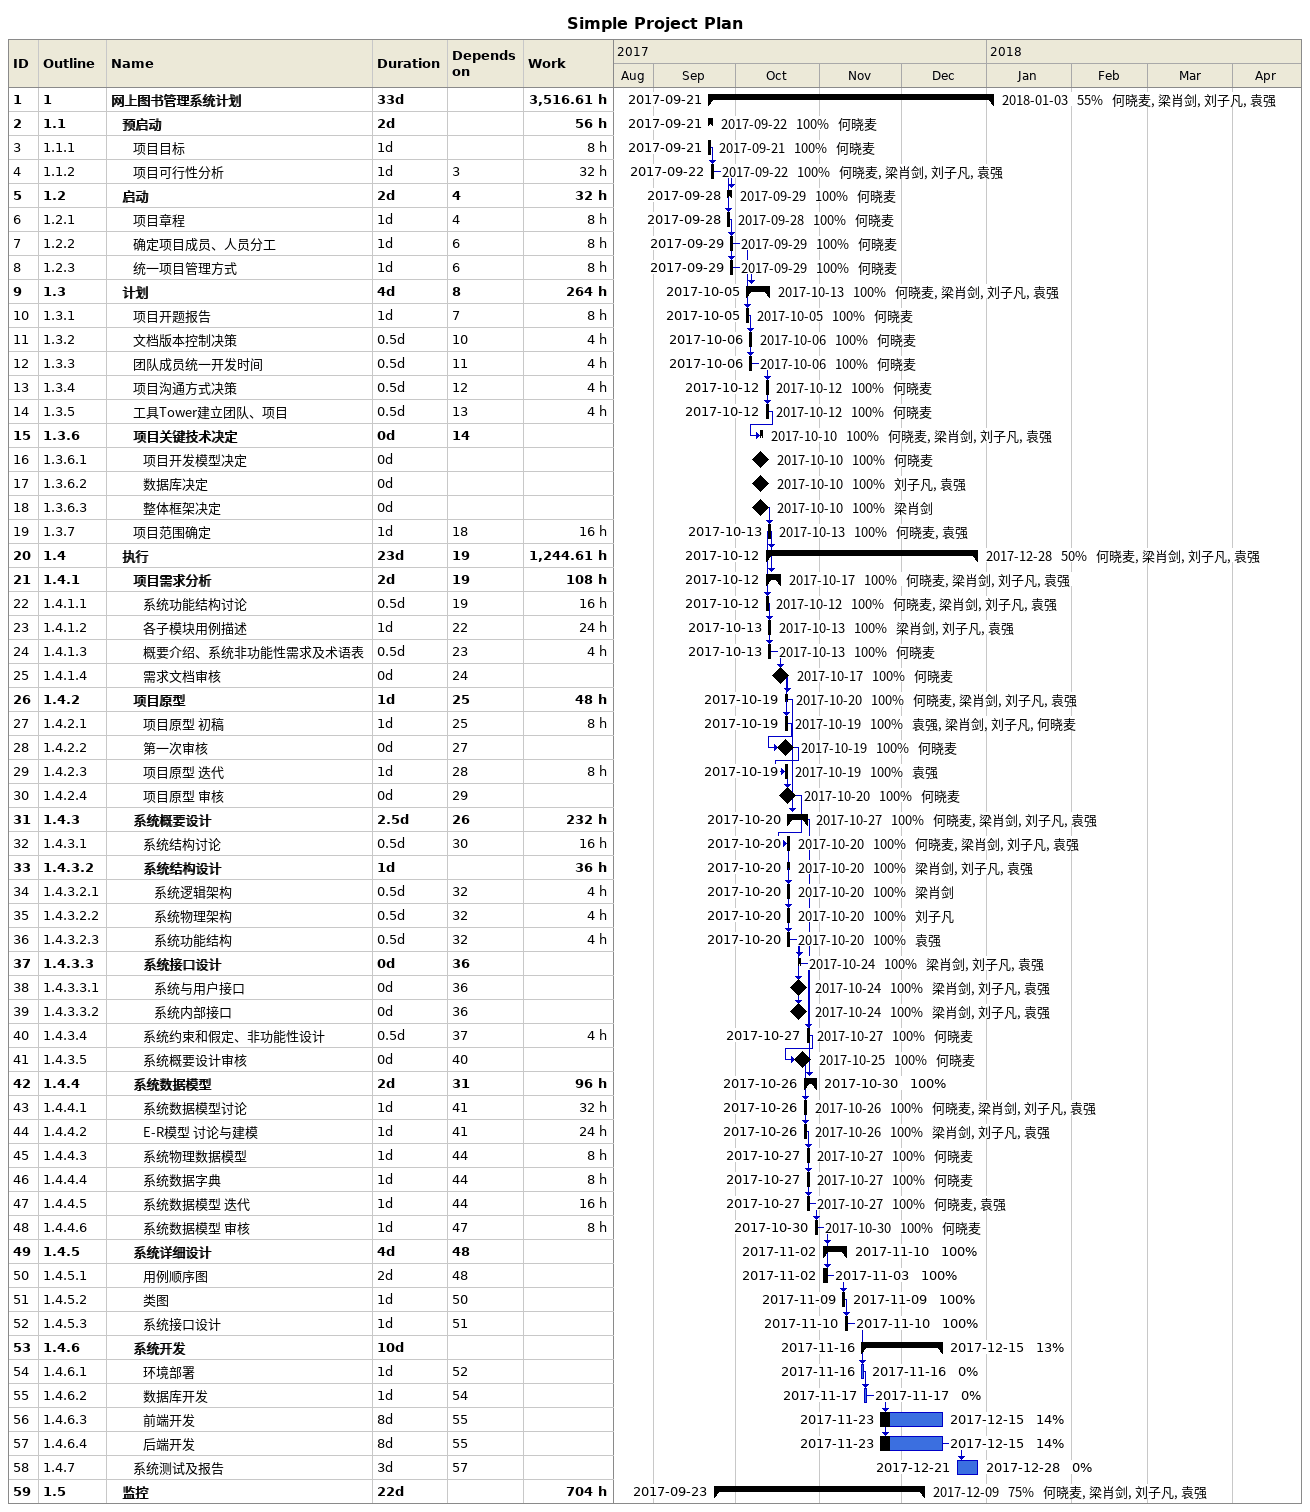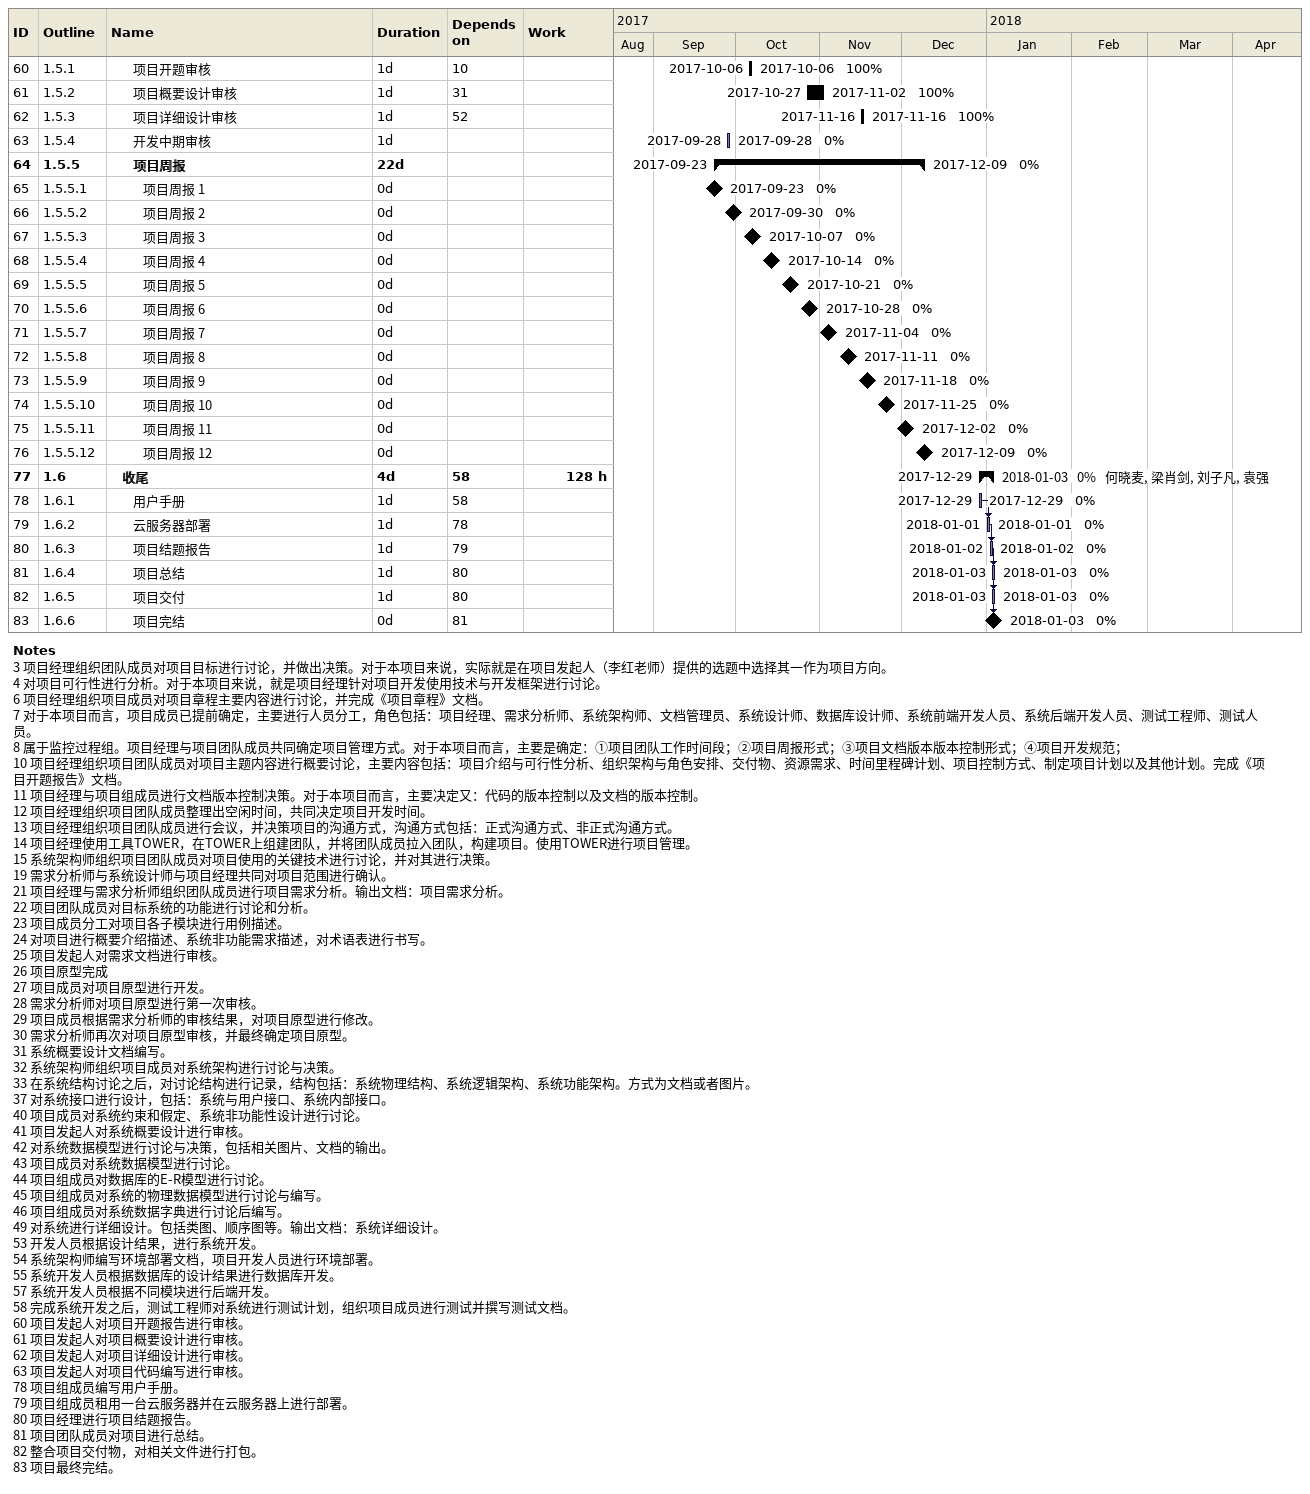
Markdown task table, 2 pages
Simple Project Plan

| ID | WBS | Task | Duration | Start | Finish | Predecessors | Resources | % complete | Work (h) |
|---|---|---|---|---|---|---|---|---|---|
| 1 | 1 | **网上图书管理系统计划** | 33d | 2017-09-21 | 2018-01-03 |  | 何晓麦, 梁肖剑, 刘子凡, 袁强 | 55 | 3516.61 |
| 2 | 1.1 | **预启动** | 2d | 2017-09-21 | 2017-09-22 |  | 何晓麦 | 100 | 56 |
| 3 | 1.1.1 | 项目目标 | 1d | 2017-09-21 | 2017-09-21 |  | 何晓麦 | 100 | 8 |
| 4 | 1.1.2 | 项目可行性分析 | 1d | 2017-09-22 | 2017-09-22 | 3 | 何晓麦, 梁肖剑, 刘子凡, 袁强 | 100 | 32 |
| 5 | 1.2 | **启动** | 2d | 2017-09-28 | 2017-09-29 | 4 | 何晓麦 | 100 | 32 |
| 6 | 1.2.1 | 项目章程 | 1d | 2017-09-28 | 2017-09-28 | 4 | 何晓麦 | 100 | 8 |
| 7 | 1.2.2 | 确定项目成员、人员分工 | 1d | 2017-09-29 | 2017-09-29 | 6 | 何晓麦 | 100 | 8 |
| 8 | 1.2.3 | 统一项目管理方式 | 1d | 2017-09-29 | 2017-09-29 | 6 | 何晓麦 | 100 | 8 |
| 9 | 1.3 | **计划** | 4d | 2017-10-05 | 2017-10-13 | 8 | 何晓麦, 梁肖剑, 刘子凡, 袁强 | 100 | 264 |
| 10 | 1.3.1 | 项目开题报告 | 1d | 2017-10-05 | 2017-10-05 | 7 | 何晓麦 | 100 | 8 |
| 11 | 1.3.2 | 文档版本控制决策 | 0.5d | 2017-10-06 | 2017-10-06 | 10 | 何晓麦 | 100 | 4 |
| 12 | 1.3.3 | 团队成员统一开发时间 | 0.5d | 2017-10-06 | 2017-10-06 | 11 | 何晓麦 | 100 | 4 |
| 13 | 1.3.4 | 项目沟通方式决策 | 0.5d | 2017-10-12 | 2017-10-12 | 12 | 何晓麦 | 100 | 4 |
| 14 | 1.3.5 | 工具Tower建立团队、项目 | 0.5d | 2017-10-12 | 2017-10-12 | 13 | 何晓麦 | 100 | 4 |
| 15 | 1.3.6 | **项目关键技术决定** | 0d | 2017-10-10 | 2017-10-10 | 14 | 何晓麦, 梁肖剑, 刘子凡, 袁强 | 100 |  |
| 16 | 1.3.6.1 | 项目开发模型决定 | 0d | 2017-10-10 | 2017-10-10 |  | 何晓麦 | 100 |  |
| 17 | 1.3.6.2 | 数据库决定 | 0d | 2017-10-10 | 2017-10-10 |  | 刘子凡, 袁强 | 100 |  |
| 18 | 1.3.6.3 | 整体框架决定 | 0d | 2017-10-10 | 2017-10-10 |  | 梁肖剑 | 100 |  |
| 19 | 1.3.7 | 项目范围确定 | 1d | 2017-10-13 | 2017-10-13 | 18 | 何晓麦, 袁强 | 100 | 16 |
| 20 | 1.4 | **执行** | 23d | 2017-10-12 | 2017-12-28 | 19 | 何晓麦, 梁肖剑, 刘子凡, 袁强 | 50 | 1244.61 |
| 21 | 1.4.1 | **项目需求分析** | 2d | 2017-10-12 | 2017-10-17 | 19 | 何晓麦, 梁肖剑, 刘子凡, 袁强 | 100 | 108 |
| 22 | 1.4.1.1 | 系统功能结构讨论 | 0.5d | 2017-10-12 | 2017-10-12 | 19 | 何晓麦, 梁肖剑, 刘子凡, 袁强 | 100 | 16 |
| 23 | 1.4.1.2 | 各子模块用例描述 | 1d | 2017-10-13 | 2017-10-13 | 22 | 梁肖剑, 刘子凡, 袁强 | 100 | 24 |
| 24 | 1.4.1.3 | 概要介绍、系统非功能性需求及术语表 | 0.5d | 2017-10-13 | 2017-10-13 | 23 | 何晓麦 | 100 | 4 |
| 25 | 1.4.1.4 | 需求文档审核 | 0d | 2017-10-17 | 2017-10-17 | 24 | 何晓麦 | 100 |  |
| 26 | 1.4.2 | **项目原型** | 1d | 2017-10-19 | 2017-10-20 | 25 | 何晓麦, 梁肖剑, 刘子凡, 袁强 | 100 | 48 |
| 27 | 1.4.2.1 | 项目原型 初稿 | 1d | 2017-10-19 | 2017-10-19 | 25 | 袁强, 梁肖剑, 刘子凡, 何晓麦 | 100 | 8 |
| 28 | 1.4.2.2 | 第一次审核 | 0d | 2017-10-19 | 2017-10-19 | 27 | 何晓麦 | 100 |  |
| 29 | 1.4.2.3 | 项目原型 迭代 | 1d | 2017-10-19 | 2017-10-19 | 28 | 袁强 | 100 | 8 |
| 30 | 1.4.2.4 | 项目原型 审核 | 0d | 2017-10-20 | 2017-10-20 | 29 | 何晓麦 | 100 |  |
| 31 | 1.4.3 | **系统概要设计** | 2.5d | 2017-10-20 | 2017-10-27 | 26 | 何晓麦, 梁肖剑, 刘子凡, 袁强 | 100 | 232 |
| 32 | 1.4.3.1 | 系统结构讨论 | 0.5d | 2017-10-20 | 2017-10-20 | 30 | 何晓麦, 梁肖剑, 刘子凡, 袁强 | 100 | 16 |
| 33 | 1.4.3.2 | **系统结构设计** | 1d | 2017-10-20 | 2017-10-20 |  | 梁肖剑, 刘子凡, 袁强 | 100 | 36 |
| 34 | 1.4.3.2.1 | 系统逻辑架构 | 0.5d | 2017-10-20 | 2017-10-20 | 32 | 梁肖剑 | 100 | 4 |
| 35 | 1.4.3.2.2 | 系统物理架构 | 0.5d | 2017-10-20 | 2017-10-20 | 32 | 刘子凡 | 100 | 4 |
| 36 | 1.4.3.2.3 | 系统功能结构 | 0.5d | 2017-10-20 | 2017-10-20 | 32 | 袁强 | 100 | 4 |
| 37 | 1.4.3.3 | **系统接口设计** | 0d | 2017-10-24 | 2017-10-24 | 36 | 梁肖剑, 刘子凡, 袁强 | 100 |  |
| 38 | 1.4.3.3.1 | 系统与用户接口 | 0d | 2017-10-24 | 2017-10-24 | 36 | 梁肖剑, 刘子凡, 袁强 | 100 |  |
| 39 | 1.4.3.3.2 | 系统内部接口 | 0d | 2017-10-24 | 2017-10-24 | 36 | 梁肖剑, 刘子凡, 袁强 | 100 |  |
| 40 | 1.4.3.4 | 系统约束和假定、非功能性设计 | 0.5d | 2017-10-27 | 2017-10-27 | 37 | 何晓麦 | 100 | 4 |
| 41 | 1.4.3.5 | 系统概要设计审核 | 0d | 2017-10-25 | 2017-10-25 | 40 | 何晓麦 | 100 |  |
| 42 | 1.4.4 | **系统数据模型** | 2d | 2017-10-26 | 2017-10-30 | 31 |  | 100 | 96 |
| 43 | 1.4.4.1 | 系统数据模型讨论 | 1d | 2017-10-26 | 2017-10-26 | 41 | 何晓麦, 梁肖剑, 刘子凡, 袁强 | 100 | 32 |
| 44 | 1.4.4.2 | E-R模型 讨论与建模 | 1d | 2017-10-26 | 2017-10-26 | 41 | 梁肖剑, 刘子凡, 袁强 | 100 | 24 |
| 45 | 1.4.4.3 | 系统物理数据模型 | 1d | 2017-10-27 | 2017-10-27 | 44 | 何晓麦 | 100 | 8 |
| 46 | 1.4.4.4 | 系统数据字典 | 1d | 2017-10-27 | 2017-10-27 | 44 | 何晓麦 | 100 | 8 |
| 47 | 1.4.4.5 | 系统数据模型 迭代 | 1d | 2017-10-27 | 2017-10-27 | 44 | 何晓麦, 袁强 | 100 | 16 |
| 48 | 1.4.4.6 | 系统数据模型 审核 | 1d | 2017-10-30 | 2017-10-30 | 47 | 何晓麦 | 100 | 8 |
| 49 | 1.4.5 | **系统详细设计** | 4d | 2017-11-02 | 2017-11-10 | 48 |  | 100 |  |
| 50 | 1.4.5.1 | 用例顺序图 | 2d | 2017-11-02 | 2017-11-03 | 48 |  | 100 |  |
| 51 | 1.4.5.2 | 类图 | 1d | 2017-11-09 | 2017-11-09 | 50 |  | 100 |  |
| 52 | 1.4.5.3 | 系统接口设计 | 1d | 2017-11-10 | 2017-11-10 | 51 |  | 100 |  |
| 53 | 1.4.6 | **系统开发** | 10d | 2017-11-16 | 2017-12-15 |  |  | 13 |  |
| 54 | 1.4.6.1 | 环境部署 | 1d | 2017-11-16 | 2017-11-16 | 52 |  | 0 |  |
| 55 | 1.4.6.2 | 数据库开发 | 1d | 2017-11-17 | 2017-11-17 | 54 |  | 0 |  |
| 56 | 1.4.6.3 | 前端开发 | 8d | 2017-11-23 | 2017-12-15 | 55 |  | 14 |  |
| 57 | 1.4.6.4 | 后端开发 | 8d | 2017-11-23 | 2017-12-15 | 55 |  | 14 |  |
| 58 | 1.4.7 | 系统测试及报告 | 3d | 2017-12-21 | 2017-12-28 | 57 |  | 0 |  |
| 59 | 1.5 | **监控** | 22d | 2017-09-23 | 2017-12-09 |  | 何晓麦, 梁肖剑, 刘子凡, 袁强 | 75 | 704 |
| 60 | 1.5.1 | 项目开题审核 | 1d | 2017-10-06 | 2017-10-06 | 10 |  | 100 |  |
| 61 | 1.5.2 | 项目概要设计审核 | 1d | 2017-10-27 | 2017-11-02 | 31 |  | 100 |  |
| 62 | 1.5.3 | 项目详细设计审核 | 1d | 2017-11-16 | 2017-11-16 | 52 |  | 100 |  |
| 63 | 1.5.4 | 开发中期审核 | 1d | 2017-09-28 | 2017-09-28 |  |  | 0 |  |
| 64 | 1.5.5 | **项目周报** | 22d | 2017-09-23 | 2017-12-09 |  |  | 0 |  |
| 65 | 1.5.5.1 | 项目周报 1 | 0d | 2017-09-23 | 2017-09-23 |  |  | 0 |  |
| 66 | 1.5.5.2 | 项目周报 2 | 0d | 2017-09-30 | 2017-09-30 |  |  | 0 |  |
| 67 | 1.5.5.3 | 项目周报 3 | 0d | 2017-10-07 | 2017-10-07 |  |  | 0 |  |
| 68 | 1.5.5.4 | 项目周报 4 | 0d | 2017-10-14 | 2017-10-14 |  |  | 0 |  |
| 69 | 1.5.5.5 | 项目周报 5 | 0d | 2017-10-21 | 2017-10-21 |  |  | 0 |  |
| 70 | 1.5.5.6 | 项目周报 6 | 0d | 2017-10-28 | 2017-10-28 |  |  | 0 |  |
| 71 | 1.5.5.7 | 项目周报 7 | 0d | 2017-11-04 | 2017-11-04 |  |  | 0 |  |
| 72 | 1.5.5.8 | 项目周报 8 | 0d | 2017-11-11 | 2017-11-11 |  |  | 0 |  |
| 73 | 1.5.5.9 | 项目周报 9 | 0d | 2017-11-18 | 2017-11-18 |  |  | 0 |  |
| 74 | 1.5.5.10 | 项目周报 10 | 0d | 2017-11-25 | 2017-11-25 |  |  | 0 |  |
| 75 | 1.5.5.11 | 项目周报 11 | 0d | 2017-12-02 | 2017-12-02 |  |  | 0 |  |
| 76 | 1.5.5.12 | 项目周报 12 | 0d | 2017-12-09 | 2017-12-09 |  |  | 0 |  |
| 77 | 1.6 | **收尾** | 4d | 2017-12-29 | 2018-01-03 | 58 | 何晓麦, 梁肖剑, 刘子凡, 袁强 | 0 | 128 |
| 78 | 1.6.1 | 用户手册 | 1d | 2017-12-29 | 2017-12-29 | 58 |  | 0 |  |
| 79 | 1.6.2 | 云服务器部署 | 1d | 2018-01-01 | 2018-01-01 | 78 |  | 0 |  |
| 80 | 1.6.3 | 项目结题报告 | 1d | 2018-01-02 | 2018-01-02 | 79 |  | 0 |  |
| 81 | 1.6.4 | 项目总结 | 1d | 2018-01-03 | 2018-01-03 | 80 |  | 0 |  |
| 82 | 1.6.5 | 项目交付 | 1d | 2018-01-03 | 2018-01-03 | 80 |  | 0 |  |
| 83 | 1.6.6 | 项目完结 | 0d | 2018-01-03 | 2018-01-03 | 81 |  | 0 |  |

Notes
- 3: 项目经理组织团队成员对项目目标进行讨论，并做出决策。对于本项目来说，实际就是在项目发起人（李红老师）提供的选题中选择其一作为项目方向。
- 4: 对项目可行性进行分析。对于本项目来说，就是项目经理针对项目开发使用技术与开发框架进行讨论。
- 6: 项目经理组织项目成员对项目章程主要内容进行讨论，并完成《项目章程》文档。
- 7: 对于本项目而言，项目成员已提前确定，主要进行人员分工，角色包括：项目经理、需求分析师、系统架构师、文档管理员、系统设计师、数据库设计师、系统前端开发人员、系统后端开发人员、测试工程师、测试人员。
- 8: 属于监控过程组。项目经理与项目团队成员共同确定项目管理方式。对于本项目而言，主要是确定：①项目团队工作时间段；②项目周报形式；③项目文档版本版本控制形式；④项目开发规范；
- 10: 项目经理组织项目团队成员对项目主题内容进行概要讨论，主要内容包括：项目介绍与可行性分析、组织架构与角色安排、交付物、资源需求、时间里程碑计划、项目控制方式、制定项目计划以及其他计划。完成《项目开题报告》文档。
- 11: 项目经理与项目组成员进行文档版本控制决策。对于本项目而言，主要决定又：代码的版本控制以及文档的版本控制。
- 12: 项目经理组织项目团队成员整理出空闲时间，共同决定项目开发时间。
- 13: 项目经理组织项目团队成员进行会议，并决策项目的沟通方式，沟通方式包括：正式沟通方式、非正式沟通方式。
- 14: 项目经理使用工具TOWER，在TOWER上组建团队，并将团队成员拉入团队，构建项目。使用TOWER进行项目管理。
- 15: 系统架构师组织项目团队成员对项目使用的关键技术进行讨论，并对其进行决策。
- 19: 需求分析师与系统设计师与项目经理共同对项目范围进行确认。
- 21: 项目经理与需求分析师组织团队成员进行项目需求分析。输出文档：项目需求分析。
- 22: 项目团队成员对目标系统的功能进行讨论和分析。
- 23: 项目成员分工对项目各子模块进行用例描述。
- 24: 对项目进行概要介绍描述、系统非功能需求描述，对术语表进行书写。
- 25: 项目发起人对需求文档进行审核。
- 26: 项目原型完成
- 27: 项目成员对项目原型进行开发。
- 28: 需求分析师对项目原型进行第一次审核。
- 29: 项目成员根据需求分析师的审核结果，对项目原型进行修改。
- 30: 需求分析师再次对项目原型审核，并最终确定项目原型。
- 31: 系统概要设计文档编写。
- 32: 系统架构师组织项目成员对系统架构进行讨论与决策。
- 33: 在系统结构讨论之后，对讨论结构进行记录，结构包括：系统物理结构、系统逻辑架构、系统功能架构。方式为文档或者图片。
- 37: 对系统接口进行设计，包括：系统与用户接口、系统内部接口。
- 40: 项目成员对系统约束和假定、系统非功能性设计进行讨论。
- 41: 项目发起人对系统概要设计进行审核。
- 42: 对系统数据模型进行讨论与决策，包括相关图片、文档的输出。
- 43: 项目成员对系统数据模型进行讨论。
- 44: 项目组成员对数据库的E-R模型进行讨论。
- 45: 项目组成员对系统的物理数据模型进行讨论与编写。
- 46: 项目组成员对系统数据字典进行讨论后编写。
- 49: 对系统进行详细设计。包括类图、顺序图等。输出文档：系统详细设计。
- 53: 开发人员根据设计结果，进行系统开发。
- 54: 系统架构师编写环境部署文档，项目开发人员进行环境部署。
- 55: 系统开发人员根据数据库的设计结果进行数据库开发。
- 57: 系统开发人员根据不同模块进行后端开发。
- 58: 完成系统开发之后，测试工程师对系统进行测试计划，组织项目成员进行测试并撰写测试文档。
- 60: 项目发起人对项目开题报告进行审核。
- 61: 项目发起人对项目概要设计进行审核。
- 62: 项目发起人对项目详细设计进行审核。
- 63: 项目发起人对项目代码编写进行审核。
- 78: 项目组成员编写用户手册。
- 79: 项目组成员租用一台云服务器并在云服务器上进行部署。
- 80: 项目经理进行项目结题报告。
- 81: 项目团队成员对项目进行总结。
- 82: 整合项目交付物，对相关文件进行打包。
- 83: 项目最终完结。
